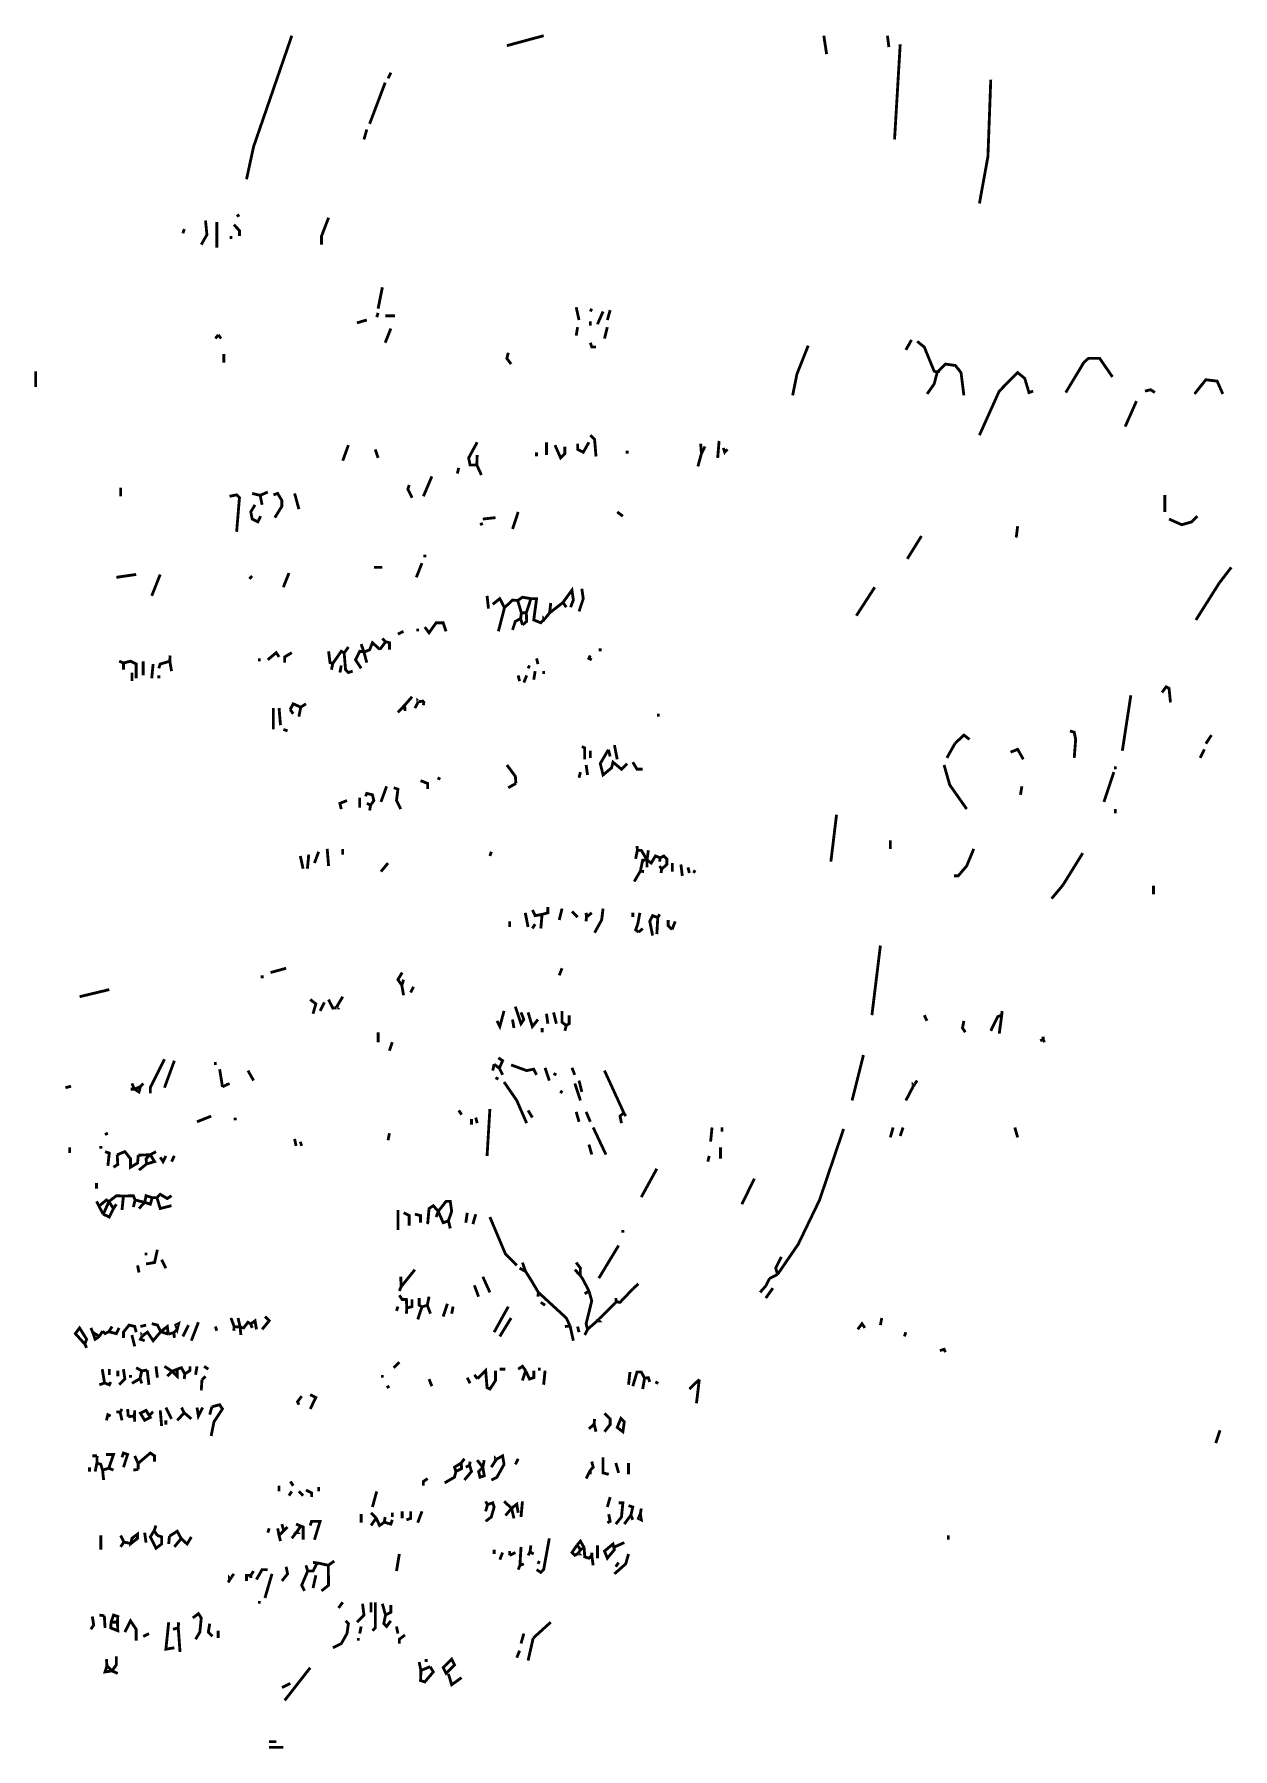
# Model space of a CAD drawing. Header units: millimetres. Extents: x 0 to 206, y 2 to 297.
import ezdxf

# ---------------------------------------------------------------- set-up
doc = ezdxf.new("R2010")
doc.units = ezdxf.units.MM
doc.layers.add('INK', color=7, linetype='Continuous')

msp = doc.modelspace()

# ---------------------------------------------------------------- linework, layer by layer
at = {"layer": 'INK', "const_width": 0.487}
for points in [[(44.236, 296.756), (37.674, 277.705), (36.458, 272.087)], [(87.5, 296.756), (81.181, 295.046)], [(135.625, 296.756), (136.111, 293.581)], [(146.562, 296.756), (146.806, 294.802)], [(148.75, 295.29), (147.778, 278.926)], [(60.278, 288.696), (57.604, 281.613)], [(61.25, 290.405), (60.764, 289.428)], [(164.306, 289.184), (163.819, 275.995), (162.361, 267.935)], [(57.118, 280.636), (56.632, 278.926)], [(33.785, 271.599), (33.785, 271.599)], [(37.917, 272.82), (37.917, 272.82)], [(29.41, 265.004), (29.653, 262.562), (28.681, 260.852)], [(35.243, 265.981), (34.757, 265.737)], [(50.556, 265.493), (49.34, 262.317), (49.34, 260.852)], [(25.764, 263.539), (25.521, 262.806)], [(31.354, 264.76), (31.354, 260.363)], [(33.542, 262.073), (34.028, 262.073)], [(34.271, 264.271), (35.243, 263.294), (35.243, 262.317)], [(46.667, 256.944), (46.667, 256.944)], [(59.792, 253.525), (59.062, 249.861)], [(57.118, 247.907), (55.417, 247.419)], [(59.062, 249.128), (58.819, 248.396)], [(60.278, 248.64), (61.979, 248.64)], [(93.09, 250.105), (93.576, 247.907)], [(95.764, 249.861), (95.521, 249.373)], [(95.521, 247.663), (95.521, 246.93)], [(97.708, 249.373), (96.736, 247.174)], [(98.924, 249.617), (98.438, 247.907)], [(29.896, 246.197), (29.896, 246.197)], [(31.597, 245.367), (31.111, 244.732)], [(31.597, 245.367), (32.083, 244.732)], [(61.25, 246.442), (60.278, 243.999)], [(93.333, 246.686), (93.09, 245.22)], [(98.438, 246.686), (97.951, 244.732)], [(150.694, 244.488), (149.722, 242.778)], [(151.667, 244.243), (152.882, 243.266), (154.583, 239.114), (155.118, 238.968)], [(32.569, 242.045), (32.569, 240.58)], [(81.424, 242.289), (81.181, 241.312), (81.91, 240.336)], [(83.854, 241.923), (83.854, 241.923)], [(95.521, 243.999), (95.764, 243.266), (96.493, 243.266)], [(132.951, 243.511), (131.007, 238.626), (130.278, 234.962)], [(180.299, 240.629), (181.076, 241.312), (183.021, 241.312), (185.208, 238.137)], [(0.243, 239.114), (0.243, 236.428)], [(83.125, 241.068), (83.125, 241.068)], [(155.118, 238.968), (154.583, 236.916), (153.368, 235.206)], [(155.118, 238.968), (156.528, 240.336), (158.229, 240.091), (159.201, 238.87), (159.688, 234.962)], [(171.597, 235.695), (170.868, 235.451), (170.139, 237.893), (168.924, 238.87), (165.764, 235.695), (162.361, 228.123)], [(180.299, 240.629), (177.188, 235.451)], [(174.392, 235.817), (174.392, 235.817)], [(190.799, 235.695), (191.771, 235.939), (192.5, 235.451)], [(199.306, 235.206), (201.25, 237.649), (203.194, 237.405), (204.167, 235.206)], [(155.556, 235.206), (155.556, 235.206)], [(189.34, 233.985), (187.396, 229.589)], [(76.076, 226.902), (74.618, 224.215), (74.861, 222.994), (76.016, 222.994)], [(87.986, 226.902), (87.986, 224.704)], [(95.278, 226.902), (94.306, 225.192), (93.333, 225.681), (93.333, 226.658)], [(95.521, 228.123), (96.25, 227.391), (96.493, 224.46)], [(114.479, 226.658), (114.601, 224.948)], [(117.639, 227.146), (117.396, 224.215)], [(53.958, 226.414), (52.986, 223.727)], [(58.576, 225.681), (59.062, 224.215)], [(76.076, 224.704), (76.016, 222.994)], [(86.285, 225.192), (86.285, 224.46)], [(87.135, 224.704), (87.135, 224.704)], [(89.444, 226.414), (90.417, 224.215), (91.146, 224.948), (91.146, 226.169)], [(92.483, 224.948), (92.483, 224.948)], [(99.41, 224.948), (99.41, 224.948)], [(101.597, 225.192), (102.083, 225.192)], [(114.601, 224.948), (113.993, 222.75)], [(115.208, 226.169), (114.601, 224.948)], [(118.368, 225.925), (118.611, 225.192), (119.097, 225.681)], [(68.299, 221.04), (66.84, 217.621)], [(72.917, 222.506), (72.674, 221.529)], [(76.016, 222.994), (76.806, 221.285)], [(14.826, 219.086), (14.826, 217.621)], [(33.542, 217.621), (34.757, 217.865), (35.243, 217.377), (34.757, 211.515)], [(37.431, 218.109), (38.808, 217.784)], [(40.104, 218.354), (38.808, 217.784)], [(38.808, 217.784), (39.132, 216.155)], [(41.076, 217.865), (41.806, 218.109), (42.535, 216.888), (42.535, 215.911), (41.319, 213.957)], [(44.722, 218.109), (45.451, 215.423)], [(64.41, 219.575), (64.167, 218.842), (64.896, 217.377)], [(194.201, 217.865), (194.201, 214.934)], [(37.917, 216.155), (37.188, 214.934), (37.431, 213.713), (38.403, 213.225), (38.889, 214.201)], [(83.125, 214.934), (82.153, 212.003)], [(100.139, 214.934), (101.111, 214.201)], [(76.562, 212.736), (77.049, 212.98)], [(77.049, 213.713), (79.236, 213.957)], [(168.924, 212.492), (168.681, 210.538)], [(199.792, 214.201), (198.819, 213.225), (197.118, 212.736), (194.931, 213.713)], [(152.396, 210.782), (149.965, 206.874)], [(66.597, 206.141), (65.625, 203.699)], [(67.083, 207.607), (67.083, 207.118)], [(17.5, 204.188), (14.097, 203.699)], [(21.632, 204.188), (20.174, 200.524)], [(37.431, 203.943), (36.944, 203.455)], [(43.75, 204.432), (42.778, 201.989)], [(58.333, 205.409), (59.792, 205.409)], [(205.625, 205.409), (203.559, 202.722)], [(77.778, 200.524), (78.021, 198.326)], [(78.75, 199.058), (79.965, 200.035), (80.775, 198.488)], [(85.312, 200.035), (83.854, 200.28), (83.044, 199.71)], [(90.822, 199.384), (92.361, 201.501), (92.604, 199.791), (92.118, 198.57)], [(94.062, 201.745), (94.306, 200.035), (93.576, 197.837)], [(95.399, 202.111), (95.399, 202.111)], [(144.375, 201.989), (141.215, 197.104)], [(203.559, 202.722), (199.549, 196.372)], [(80.775, 198.488), (79.722, 194.418)], [(83.044, 199.71), (82.153, 199.791), (80.775, 198.488)], [(83.044, 199.71), (83.672, 197.593)], [(83.672, 197.593), (83.55, 196.616)], [(83.672, 197.593), (84.523, 197.593)], [(84.523, 197.593), (84.583, 196.127), (83.854, 195.517)], [(85.312, 200.035), (84.523, 197.593)], [(85.312, 200.035), (86.285, 200.035), (85.799, 196.372), (87.014, 195.883), (87.622, 196.494)], [(87.257, 199.058), (87.257, 199.058)], [(88.533, 197.593), (87.622, 196.494)], [(90.822, 199.384), (88.533, 197.593)], [(88.715, 199.303), (88.533, 197.593)], [(90.822, 199.384), (91.389, 198.57)], [(63.438, 194.418), (62.465, 193.929)], [(65.625, 194.662), (66.111, 194.662)], [(67.083, 195.15), (67.812, 194.174), (69.028, 195.883), (70.243, 195.883), (70.729, 194.418)], [(83.55, 196.616), (82.639, 196.127), (82.153, 194.662)], [(83.55, 196.616), (83.854, 195.517)], [(39.132, 191.487), (39.132, 191.487)], [(53.958, 191.731), (53.229, 190.693)], [(56.146, 192.22), (56.632, 190.859)], [(56.632, 190.859), (57.604, 191.243), (58.09, 192.464), (59.366, 191.304)], [(60.359, 192.627), (59.366, 191.304)], [(59.792, 193.197), (60.359, 192.627)], [(60.359, 192.627), (61.007, 192.464), (61.007, 191.243)], [(97.222, 191.487), (97.222, 190.998)], [(14.583, 189.289), (15.312, 188.983)], [(15.312, 188.983), (16.528, 189.289), (17.5, 188.8), (17.5, 186.358)], [(15.312, 188.983), (15.312, 187.823)], [(18.715, 189.289), (18.715, 186.846)], [(20.417, 188.8), (20.174, 186.358)], [(23.273, 189.289), (21.632, 188.8), (21.389, 188.067)], [(23.333, 190.266), (23.273, 189.289)], [(23.273, 189.289), (23.576, 187.579)], [(24.427, 188.678), (24.427, 188.678)], [(38.646, 189.777), (38.646, 189.289)], [(42.049, 190.021), (41.562, 190.754), (40.104, 189.533)], [(44.236, 190.754), (43.021, 190.021), (43.021, 189.044)], [(45.451, 190.754), (45.451, 190.754)], [(50.556, 190.998), (50.799, 189.044), (51.285, 188.922)], [(51.285, 188.922), (51.042, 187.823)], [(53.229, 190.693), (52.743, 190.998), (51.285, 188.922)], [(52.743, 188.556), (52.5, 187.335)], [(53.229, 190.693), (53.472, 187.823), (53.958, 187.335), (54.688, 187.579)], [(56.632, 190.859), (55.903, 190.998), (55.174, 189.533), (56.146, 188.067)], [(56.632, 190.859), (57.118, 189.044)], [(85.069, 188.556), (84.826, 188.067)], [(86.285, 189.777), (86.528, 188.8)], [(95.521, 190.266), (95.278, 189.777), (95.764, 189.533)], [(16.771, 187.335), (16.771, 185.869)], [(21.389, 186.846), (21.389, 186.358)], [(50.312, 187.335), (50.312, 187.335)], [(51.771, 186.48), (51.771, 186.48)], [(82.153, 186.968), (82.153, 186.968)], [(83.125, 186.846), (83.368, 185.869)], [(84.583, 186.846), (84.097, 185.625)], [(86.042, 187.579), (85.799, 186.113)], [(87.5, 187.579), (87.5, 187.09)], [(64.896, 183.183), (63.62, 181.717)], [(65.99, 182.328), (66.937, 182.45)], [(66.937, 182.45), (66.84, 181.717)], [(86.285, 185.014), (86.285, 185.014)], [(188.368, 183.427), (186.91, 173.901)], [(193.715, 183.915), (194.444, 184.892), (194.931, 184.648), (195.174, 182.206)], [(41.076, 181.229), (41.076, 177.565)], [(42.049, 181.229), (42.292, 178.298)], [(45.775, 181.391), (44.479, 181.961), (43.953, 180.984)], [(43.953, 180.984), (44.479, 180.252)], [(45.775, 181.391), (45.451, 179.763)], [(46.667, 181.961), (45.775, 181.391)], [(63.62, 181.717), (62.465, 180.496)], [(63.62, 181.717), (63.681, 180.74)], [(65.99, 182.328), (65.382, 181.229)], [(107.188, 180.252), (107.188, 179.763)], [(39.253, 177.565), (39.253, 177.565)], [(42.778, 177.565), (43.507, 177.321)], [(44.236, 177.687), (44.236, 177.687)], [(158.175, 175.177), (159.688, 176.588), (160.66, 175.855)], [(177.917, 177.321), (178.646, 177.076), (178.889, 175.855), (178.646, 172.68)], [(202.222, 176.588), (201.25, 175.123)], [(94.062, 174.634), (94.549, 174.39), (94.549, 172.436)], [(95.521, 173.901), (95.521, 172.68)], [(98.62, 174.084), (97.222, 171.703), (97.708, 169.749), (99.167, 170.97), (99.41, 171.947), (100.868, 170.726), (101.84, 171.703)], [(98.62, 174.084), (98.924, 172.924)], [(99.653, 174.878), (100.139, 172.436)], [(101.354, 173.657), (101.354, 173.657)], [(158.175, 175.177), (156.771, 172.68)], [(167.708, 173.657), (168.924, 174.146), (169.896, 172.436)], [(201.007, 174.146), (200.278, 172.68)], [(81.181, 171.459), (82.639, 169.505), (82.736, 168.284)], [(88.229, 170.97), (88.229, 170.97)], [(88.472, 173.413), (88.472, 173.413)], [(93.09, 172.436), (93.09, 172.436)], [(94.792, 171.459), (95.035, 169.749)], [(102.812, 171.947), (103.542, 170.726), (104.514, 170.726)], [(156.285, 171.459), (157.257, 168.039), (160.174, 163.887)], [(185.694, 171.215), (185.694, 170.726)], [(60.521, 167.795), (59.549, 165.109)], [(66.354, 168.772), (67.569, 168.284), (67.569, 167.307)], [(69.271, 169.261), (69.757, 169.016)], [(82.736, 168.284), (81.424, 167.551)], [(93.819, 170.238), (93.576, 169.261)], [(169.653, 167.795), (169.41, 166.33)], [(185.451, 170.238), (183.75, 165.109)], [(53.715, 165.353), (52.5, 164.864), (52.743, 163.887)], [(55.903, 165.841), (55.903, 164.132)], [(56.875, 166.086), (57.118, 166.574), (58.09, 166.33), (58.333, 165.353), (57.766, 164.539)], [(57.118, 164.864), (57.766, 164.539)], [(61.736, 167.551), (62.465, 167.307), (62.222, 165.353), (62.951, 163.887)], [(53.472, 163.399), (53.472, 163.399)], [(57.766, 164.539), (57.604, 163.643)], [(137.812, 162.91), (136.84, 154.85)], [(185.694, 163.887), (185.694, 163.155)], [(47.153, 156.072), (46.91, 153.629)], [(48.854, 156.56), (48.125, 154.606)], [(50.312, 157.049), (50.556, 154.118)], [(52.257, 156.438), (52.257, 156.438)], [(52.986, 157.049), (52.986, 156.072)], [(61.25, 156.438), (61.25, 156.438)], [(78.507, 156.56), (78.264, 155.827)], [(103.602, 156.804), (103.299, 155.339)], [(103.542, 157.537), (103.602, 156.804)], [(103.602, 156.804), (104.271, 156.804), (105.265, 155.139)], [(105.486, 156.804), (105.265, 155.139)], [(105.265, 155.139), (105.972, 154.606), (106.701, 155.827), (107.512, 155.502)], [(107.512, 155.502), (108.16, 155.827), (108.646, 155.339), (108.646, 154.362), (107.755, 153.548)], [(147.049, 158.514), (147.049, 157.049)], [(161.389, 157.049), (160.174, 154.118), (158.715, 152.408), (157.986, 152.408)], [(180.104, 156.316), (176.701, 150.82)], [(45.694, 155.827), (46.181, 153.629)], [(52.014, 154.606), (52.014, 154.606)], [(60.764, 154.606), (59.549, 153.141)], [(104.109, 153.222), (103.056, 151.431)], [(105.265, 155.139), (104.514, 155.095), (104.109, 153.222)], [(104.109, 153.222), (104.757, 153.141)], [(105.265, 155.139), (105.243, 153.873)], [(107.512, 155.502), (107.431, 154.85)], [(107.431, 154.118), (107.755, 153.548)], [(107.755, 153.548), (107.674, 152.896)], [(109.618, 154.606), (109.618, 153.141)], [(111.076, 154.362), (111.319, 152.408)], [(112.292, 153.873), (112.535, 152.896)], [(113.507, 153.385), (113.264, 152.896)], [(176.701, 150.82), (174.757, 148.5)], [(192.257, 150.698), (192.257, 149.233)], [(60.642, 148.988), (60.642, 148.988)], [(88.229, 147.035), (88.229, 146.058), (87.227, 145.783)], [(81.667, 144.592), (81.667, 143.615)], [(84.34, 146.058), (84.826, 143.615)], [(85.556, 146.546), (86.042, 145.569), (87.227, 145.783)], [(86.042, 144.104), (85.556, 143.371)], [(87.227, 145.783), (87.014, 143.371)], [(90.66, 146.79), (90.174, 144.836)], [(92.361, 146.302), (93.333, 145.325)], [(94.792, 146.058), (94.852, 145.325)], [(94.852, 145.325), (94.792, 144.592)], [(95.764, 146.058), (94.852, 145.325)], [(97.708, 146.79), (97.465, 144.836), (96.25, 142.638)], [(102.812, 146.058), (102.812, 145.325)], [(103.663, 144.104), (103.299, 143.127), (103.833, 142.736)], [(104.028, 146.058), (103.663, 144.104)], [(107.106, 145.243), (106.215, 145.569), (105.729, 144.592), (106.215, 142.15)], [(107.106, 145.243), (106.944, 142.394)], [(107.431, 145.813), (107.106, 145.243)], [(108.889, 144.836), (108.889, 143.859), (109.557, 143.188)], [(110.104, 144.592), (109.557, 143.188)], [(104.514, 143.371), (103.833, 142.736)], [(145.347, 140.44), (143.889, 128.472)], [(43.264, 136.532), (40.59, 135.799)], [(63.194, 135.799), (62.465, 134.578), (63.134, 133.601)], [(90.66, 136.532), (90.174, 135.311)], [(102.569, 137.021), (102.569, 137.021)], [(12.882, 132.868), (7.778, 131.647)], [(38.889, 135.067), (39.375, 135.067)], [(63.438, 134.578), (63.134, 133.601)], [(63.134, 133.601), (63.438, 131.891)], [(65.139, 133.357), (64.653, 132.38)], [(47.396, 131.159), (48.368, 130.426), (47.882, 128.716)], [(49.826, 130.67), (49.097, 129.205)], [(50.556, 131.159), (51.285, 129.693), (51.892, 129.815)], [(52.986, 131.647), (51.892, 129.815)], [(82.639, 129.938), (83.611, 127.007), (84.097, 127.739), (83.611, 128.961)], [(80.694, 129.205), (79.965, 126.518), (79.479, 127.495)], [(81.424, 126.518), (81.424, 126.518)], [(82.153, 127.739), (82.396, 126.274)], [(84.826, 128.961), (85.556, 126.518), (86.528, 127.739)], [(87.986, 128.716), (88.229, 127.007)], [(89.201, 128.961), (89.688, 127.007)], [(90.66, 129.205), (90.66, 127.251), (91.389, 126.701)], [(91.389, 126.701), (91.146, 125.785)], [(91.875, 128.472), (91.875, 127.007), (91.389, 126.701)], [(152.882, 128.472), (153.368, 127.495)], [(159.688, 127.495), (159.444, 126.274), (159.931, 125.541)], [(166.189, 128.472), (165.521, 128.228), (164.306, 125.785)], [(166.189, 128.472), (165.764, 125.297)], [(166.25, 129.205), (166.189, 128.472)], [(59.062, 125.541), (59.062, 123.831)], [(61.493, 123.831), (61.007, 122.366)], [(61.615, 126.274), (61.615, 126.274)], [(87.257, 126.274), (87.257, 125.541)], [(173.299, 124.32), (172.812, 124.076)], [(173.299, 124.808), (173.299, 124.32)], [(173.299, 124.32), (173.542, 123.831)], [(179.375, 125.663), (179.375, 125.663)], [(22.361, 120.9), (19.931, 116.016), (19.931, 115.039)], [(24.062, 120.656), (22.361, 116.016)], [(79.722, 121.145), (80.451, 120.656), (79.884, 119.354)], [(142.431, 121.633), (140.486, 113.817)], [(30.868, 120.168), (31.354, 120.168)], [(31.84, 119.191), (32.326, 116.162)], [(36.701, 118.947), (37.674, 117.237)], [(78.993, 120.046), (78.75, 118.947)], [(78.993, 120.046), (79.884, 119.354)], [(79.236, 117.725), (79.722, 117.481)], [(79.884, 119.354), (80.451, 118.214)], [(81.91, 119.924), (84.583, 118.947), (85.799, 119.191), (86.285, 118.214)], [(87.743, 119.435), (88.472, 117.237)], [(89.201, 118.458), (89.688, 118.214)], [(90.903, 118.58), (90.903, 118.58)], [(92.361, 119.435), (92.847, 118.214)], [(97.951, 118.947), (101.273, 111.701)], [(5.347, 116.016), (6.319, 116.26)], [(17.196, 115.771), (16.528, 115.771)], [(16.771, 116.748), (17.196, 115.771)], [(17.196, 115.771), (18.229, 116.199)], [(17.196, 115.771), (17.986, 115.283), (18.229, 116.199)], [(18.715, 116.748), (18.229, 116.199)], [(25.278, 116.748), (25.278, 116.748)], [(26.372, 117.237), (26.372, 117.237)], [(32.326, 116.162), (33.542, 116.748)], [(80.694, 116.993), (82.882, 113.817), (84.583, 109.91)], [(90.66, 115.527), (90.417, 115.039)], [(92.847, 116.748), (93.819, 113.817)], [(93.576, 117.237), (94.062, 115.283)], [(151.059, 116.382), (149.722, 113.817)], [(151.667, 117.237), (151.059, 116.382)], [(72.917, 112.108), (73.403, 111.375)], [(78.264, 112.352), (77.778, 104.292)], [(84.826, 112.108), (85.556, 110.887)], [(93.09, 111.863), (93.576, 110.154)], [(94.792, 111.863), (95.521, 110.154)], [(101.273, 111.701), (100.625, 111.131), (100.868, 109.91)], [(101.273, 111.701), (101.597, 111.131)], [(25.764, 111.131), (25.764, 111.131)], [(30.382, 111.131), (27.951, 110.154)], [(34.271, 110.642), (34.757, 110.642)], [(72.066, 110.887), (72.066, 110.887)], [(75.104, 110.642), (75.104, 109.665)], [(75.833, 110.887), (76.076, 109.91)], [(75.833, 108.933), (75.833, 108.933)], [(88.958, 111.009), (88.958, 111.009)], [(96.007, 109.177), (98.194, 104.536)], [(116.424, 109.177), (116.181, 106.734)], [(118.125, 109.177), (118.125, 108.444)], [(139.028, 108.933), (134.896, 96.72), (131.25, 89.149), (127.685, 83.938)], [(147.535, 109.177), (147.049, 107.467)], [(149.236, 109.177), (148.75, 107.711)], [(168.438, 109.177), (168.924, 107.467)], [(11.424, 106.002), (11.424, 105.513)], [(12.639, 108.2), (12.153, 107.956)], [(44.722, 107.223), (44.965, 106.002)], [(45.694, 106.734), (45.938, 106.002)], [(61.007, 108.2), (60.764, 106.979)], [(95.278, 106.246), (95.764, 104.536)], [(1.337, 105.513), (1.337, 105.513)], [(6.076, 105.757), (6.076, 104.78)], [(12.153, 105.025), (12.882, 104.78), (12.639, 102.582)], [(14.243, 104.487), (14.34, 102.826), (13.611, 102.338)], [(14.243, 104.487), (15.556, 105.025), (16.528, 103.803), (16.528, 102.338), (17.743, 103.071), (17.865, 104.414)], [(19.931, 104.492), (17.865, 104.414)], [(19.282, 102.908), (17.986, 101.85)], [(19.931, 104.492), (19.201, 103.803), (19.282, 102.908)], [(19.931, 104.492), (20.66, 103.315), (19.282, 102.908)], [(19.931, 104.492), (20.903, 105.025)], [(22.604, 104.292), (22.118, 103.315), (21.632, 104.048)], [(24.062, 104.292), (23.576, 103.315)], [(115.938, 104.292), (115.694, 103.315)], [(117.882, 105.757), (117.882, 103.803)], [(106.944, 102.094), (104.271, 97.209)], [(123.715, 100.384), (121.528, 95.988)], [(10.694, 99.651), (10.694, 98.674)], [(15.312, 97.392), (14.097, 97.453), (12.813, 96.441)], [(15.312, 97.392), (15.069, 95.011)], [(15.312, 97.392), (17.014, 97.453), (17.318, 96.72)], [(20.255, 97.127), (19.201, 97.453), (18.958, 96.313)], [(20.255, 97.127), (19.931, 95.988), (18.958, 96.313)], [(20.255, 97.127), (21.065, 97.127)], [(23.576, 97.453), (22.847, 96.965), (21.632, 97.697), (21.065, 97.127)], [(21.065, 97.127), (21.632, 95.255), (23.576, 95.743)], [(10.694, 96.476), (11.1, 95.662)], [(12.813, 96.441), (12.396, 96.72), (11.1, 95.662)], [(11.1, 95.662), (11.849, 94.278)], [(12.813, 96.441), (11.849, 94.278)], [(13.611, 95.255), (12.882, 93.789), (11.849, 94.278)], [(12.813, 96.441), (13.611, 95.255)], [(14.097, 95.988), (13.611, 95.255)], [(17.318, 96.72), (17.014, 95.499)], [(17.318, 96.72), (18.958, 96.313)], [(18.958, 96.313), (17.986, 95.255)], [(62.465, 95.011), (62.465, 91.591)], [(63.438, 94.522), (64.41, 94.034), (64.41, 92.324)], [(65.382, 94.278), (66.354, 94.034), (66.354, 92.812)], [(69.392, 94.766), (68.542, 95.743), (67.812, 95.255), (67.569, 92.568)], [(69.392, 94.766), (69.028, 93.789)], [(69.392, 94.766), (70.729, 96.476), (71.458, 96.476), (71.701, 94.766), (71.134, 93.138)], [(69.392, 94.766), (70.243, 92.812), (71.134, 93.138)], [(74.375, 94.522), (74.132, 92.812)], [(75.833, 94.278), (75.347, 92.568)], [(71.134, 93.138), (71.458, 91.836)], [(78.264, 93.789), (80.938, 87.439), (82.882, 85.485)], [(101.111, 91.591), (101.111, 91.103)], [(21.146, 88.172), (20.66, 85.974), (19.201, 85.729)], [(100.382, 88.905), (96.979, 83.287)], [(17.743, 85.485), (17.986, 84.264)], [(19.201, 87.683), (19.201, 87.195)], [(21.875, 86.462), (22.604, 84.997)], [(83.854, 85.974), (84.389, 84.459)], [(93.09, 85.974), (93.819, 84.997), (93.771, 83.775)], [(128.333, 86.951), (127.361, 84.997), (127.685, 83.938)], [(19.444, 83.653), (19.444, 83.653)], [(62.951, 83.531), (63.012, 81.822)], [(65.382, 84.752), (63.012, 81.822)], [(77.049, 83.531), (78.264, 80.845)], [(83.368, 84.997), (84.389, 84.459)], [(84.389, 84.459), (85.434, 82.799)], [(85.434, 82.799), (86.589, 80.845)], [(92.847, 84.752), (93.771, 83.775)], [(93.771, 83.775), (94.225, 83.124)], [(93.771, 83.775), (94.225, 83.124)], [(94.225, 83.124), (95.278, 81.089)], [(103.785, 82.31), (102.882, 81.508)], [(126.292, 83.238), (125.708, 82.017)], [(127.685, 83.938), (126.292, 83.238)], [(63.012, 81.822), (62.708, 81.089)], [(62.708, 80.356), (63.194, 79.623), (63.924, 79.623), (63.984, 78.158)], [(64.896, 79.623), (64.896, 78.402), (63.984, 78.158)], [(66.111, 79.868), (66.111, 78.646), (66.597, 78.341)], [(67.812, 80.112), (67.509, 78.646)], [(75.59, 82.066), (76.319, 80.112)], [(86.589, 80.845), (86.528, 80.112)], [(86.589, 80.845), (91.389, 76.448), (92.037, 75.064)], [(95.278, 81.089), (94.549, 80.6)], [(95.278, 81.089), (95.764, 79.379), (94.792, 75.471), (95.035, 74.494)], [(99.896, 79.868), (99.977, 79.216)], [(102.882, 81.508), (100.625, 79.135), (99.977, 79.216)], [(125.708, 82.017), (124.688, 80.845)], [(126.875, 81.577), (125.66, 79.868)], [(33.785, 76.448), (34.332, 74.983)], [(35, 76.448), (35.365, 74.861)], [(39.618, 76.692), (40.347, 75.96), (39.132, 74.494)], [(62.465, 78.402), (62.222, 77.669)], [(63.984, 78.158), (63.924, 77.181)], [(66.597, 78.341), (65.868, 76.204)], [(67.509, 78.646), (66.597, 78.341)], [(67.509, 78.646), (68.056, 77.181)], [(70.972, 78.891), (70.243, 76.692)], [(71.944, 78.402), (71.701, 77.181)], [(81.424, 78.402), (78.993, 74.006)], [(81.91, 76.448), (79.965, 73.273)], [(87.014, 79.135), (87.743, 78.646)], [(99.977, 79.216), (96.858, 76.082)], [(145.59, 76.448), (145.347, 75.227)], [(9.722, 74.738), (10.026, 74.006)], [(10.026, 74.006), (11.181, 73.273)], [(10.026, 74.006), (10.451, 72.785), (11.181, 73.273)], [(11.727, 74.189), (11.181, 73.273)], [(11.727, 74.189), (12.153, 73.762), (12.801, 74.087)], [(13.368, 74.983), (12.801, 74.087)], [(14.583, 74.738), (14.097, 73.762), (12.801, 74.087)], [(17.5, 74.006), (17.257, 74.983), (16.285, 75.227), (15.312, 74.006), (15.312, 73.029)], [(16.771, 73.517), (17.257, 71.563)], [(18.229, 74.983), (19.201, 75.227)], [(21.723, 74.097), (20.417, 72.54), (19.444, 74.006), (18.594, 73.395)], [(20.174, 75.471), (21.146, 75.227), (21.723, 74.097)], [(21.723, 74.097), (22.847, 74.983), (22.999, 73.67)], [(21.723, 74.097), (22.999, 73.67)], [(22.999, 73.67), (23.981, 73.924)], [(24.549, 74.494), (23.981, 73.924)], [(23.981, 73.924), (24.062, 73.029)], [(25.885, 74.006), (25.521, 73.273)], [(26.493, 75.227), (25.885, 74.006)], [(28.194, 75.715), (26.979, 72.54)], [(31.111, 74.983), (31.354, 74.25)], [(32.812, 75.715), (32.812, 75.715)], [(34.332, 74.983), (34.271, 74.25)], [(34.332, 74.983), (35.365, 74.861)], [(37.188, 75.41), (36.701, 75.715), (35.972, 74.738), (35.365, 74.861)], [(35.365, 74.861), (35.486, 73.517)], [(37.188, 75.41), (37.917, 75.96), (38.16, 74.494)], [(37.188, 75.41), (37.431, 74.738)], [(91.146, 74.983), (92.037, 75.064)], [(92.037, 75.064), (92.604, 72.54)], [(93.333, 74.983), (93.576, 74.006)], [(95.035, 74.494), (94.549, 73.517)], [(96.858, 76.082), (95.035, 74.494)], [(141.458, 74.494), (142.188, 75.471), (142.674, 74.738)], [(149.722, 74.006), (149.479, 73.273)], [(8.669, 71.97), (8.993, 71.319)], [(18.594, 73.395), (18.229, 72.785), (18.958, 72.54)], [(155.556, 70.831), (156.285, 71.075), (156.528, 70.586)], [(11.667, 67.655), (12.072, 65.294)], [(12.882, 67.655), (12.882, 66.678)], [(15.312, 67.655), (15.556, 65.946), (14.583, 64.969)], [(17.5, 67.9), (18.472, 67.35)], [(19.396, 67.509), (18.472, 67.35)], [(19.396, 67.509), (19.688, 64.969)], [(20.903, 68.144), (21.146, 66.19)], [(22.361, 68.144), (23.657, 67.289)], [(24.549, 67.655), (23.657, 67.289)], [(24.549, 67.655), (24.549, 66.434), (23.657, 67.289)], [(24.549, 67.655), (25.278, 67.9), (25.845, 66.841)], [(26.736, 68.144), (26.736, 67.411), (25.845, 66.841)], [(27.951, 68.144), (27.708, 66.678)], [(29.167, 68.144), (29.896, 67.655)], [(62.708, 68.877), (61.736, 67.9)], [(79.236, 67.411), (79.236, 65.701), (78.264, 64.236), (77.778, 64.48), (77.535, 67.411), (76.137, 66.007)], [(79.965, 67.655), (80.938, 67.655)], [(83.125, 67.655), (83.854, 68.144), (84.401, 67.411)], [(86.771, 67.9), (86.771, 67.411)], [(12.072, 65.294), (11.181, 64.969)], [(12.072, 65.294), (12.882, 64.969), (13.125, 65.457)], [(14.34, 67.411), (14.34, 66.434)], [(16.528, 66.678), (16.528, 66.19)], [(18.148, 66.027), (16.771, 65.213)], [(18.472, 67.35), (18.148, 66.027)], [(18.148, 66.027), (18.472, 65.213)], [(23.657, 67.289), (22.847, 66.434)], [(25.845, 66.841), (25.764, 65.946)], [(28.802, 65.824), (28.681, 63.992)], [(29.41, 66.434), (28.802, 65.824)], [(59.549, 66.434), (60.035, 66.434)], [(61.007, 64.725), (60.521, 64.48)], [(67.812, 65.946), (68.299, 64.725)], [(69.149, 64.602), (69.149, 64.602)], [(74.375, 66.19), (74.861, 65.213)], [(75.59, 66.678), (76.137, 66.007)], [(82.639, 66.312), (82.639, 66.312)], [(84.401, 67.411), (83.854, 65.701)], [(84.401, 67.411), (85.069, 65.946), (85.799, 66.19), (85.799, 67.411)], [(87.743, 67.411), (87.5, 64.969)], [(102.326, 67.167), (102.083, 64.969)], [(104.838, 66.109), (104.271, 67.167), (103.542, 67.167), (102.812, 64.725)], [(104.838, 66.109), (104.514, 64.236)], [(104.838, 66.109), (105.486, 66.19), (105.729, 65.457)], [(106.701, 65.457), (107.188, 65.213)], [(114.236, 65.885), (112.535, 64.236)], [(114.236, 65.885), (113.75, 61.794)], [(45.938, 63.015), (45.208, 62.038), (45.451, 61.549)], [(47.396, 63.259), (48.368, 62.771), (47.396, 60.817)], [(13.125, 59.595), (12.639, 59.84), (12.396, 58.863)], [(14.097, 60.328), (14.745, 60.247)], [(15.069, 60.817), (14.745, 60.247)], [(14.745, 60.247), (15.069, 58.863)], [(16.042, 60.817), (16.139, 59.498)], [(16.139, 59.498), (17.196, 59.595)], [(17.257, 60.572), (17.196, 59.595)], [(17.196, 59.595), (17.257, 58.618)], [(20.417, 60.328), (19.882, 59.84)], [(21.632, 60.572), (21.875, 57.886)], [(22.604, 61.061), (23.576, 59.107)], [(22.604, 58.863), (22.604, 58.13)], [(25.764, 60.145), (24.549, 58.863)], [(25.278, 61.061), (25.764, 60.145)], [(25.764, 60.145), (26.979, 59.107)], [(26.979, 61.061), (26.979, 61.061)], [(27.951, 61.061), (28.194, 59.595), (28.924, 61.061)], [(30.503, 61.183), (30.139, 59.84)], [(30.503, 61.183), (31.84, 61.549), (32.326, 60.817), (30.868, 58.618), (30.382, 56.176)], [(96.25, 59.107), (96.169, 58.211)], [(97.951, 60.084), (98.924, 59.107), (98.924, 58.13), (97.951, 56.909)], [(13.003, 58.374), (13.003, 58.374)], [(96.169, 58.211), (95.278, 57.397)], [(96.169, 58.211), (96.493, 56.909)], [(203.681, 57.153), (202.951, 54.955)], [(12.315, 53.001), (13.611, 53.001), (12.801, 50.64)], [(15.069, 52.512), (15.312, 53.245), (16.042, 53.001), (15.312, 50.803)], [(17.824, 51.454), (19.931, 53.245), (20.66, 52.757), (20.66, 51.78)], [(79.358, 52.146), (80.451, 52.757), (80.694, 51.291), (79.479, 49.093), (78.507, 48.604)], [(9.479, 50.803), (9.479, 50.07)], [(10.792, 52.757), (9.965, 52.757)], [(10.755, 51.535), (10.451, 50.07)], [(10.792, 52.757), (10.755, 51.535)], [(10.755, 51.535), (11.424, 51.291), (11.727, 50.314)], [(11.727, 50.314), (12.801, 50.64)], [(11.727, 50.314), (11.91, 48.604)], [(12.801, 50.64), (13.611, 50.314)], [(17.865, 50.436), (17.014, 50.314)], [(17.257, 52.757), (17.824, 51.454)], [(17.824, 51.454), (17.865, 50.436)], [(72.431, 50.07), (72.188, 49.093), (70.486, 48.116)], [(73.342, 51.535), (72.188, 50.803), (72.431, 50.07)], [(73.342, 51.535), (73.403, 50.558), (72.431, 50.07)], [(73.889, 52.268), (73.342, 51.535)], [(74.78, 51.128), (75.104, 50.07), (73.889, 48.604)], [(74.78, 51.128), (74.132, 50.803)], [(74.861, 51.78), (74.78, 51.128)], [(76.076, 52.024), (77.049, 50.803)], [(77.292, 52.024), (77.049, 50.803)], [(79.358, 52.146), (78.507, 50.803)], [(83.125, 52.268), (82.639, 51.291)], [(95.521, 50.314), (94.792, 48.849)], [(95.764, 51.78), (96.007, 50.803), (95.521, 50.314)], [(95.521, 50.314), (95.521, 49.581)], [(97.708, 52.512), (97.708, 49.826), (98.681, 49.581)], [(99.896, 51.535), (100.382, 49.826)], [(102.083, 51.535), (102.083, 49.581)], [(39.861, 47.383), (39.861, 47.383)], [(42.049, 47.627), (42.049, 46.65)], [(43.993, 48.36), (44.479, 47.627)], [(46.181, 48.116), (46.181, 48.116)], [(46.667, 46.895), (47.639, 46.406), (47.639, 45.674)], [(48.125, 48.116), (48.125, 48.116)], [(48.854, 47.383), (48.854, 46.65)], [(67.569, 48.849), (66.84, 48.36), (66.84, 47.627)], [(41.927, 45.551), (41.927, 45.551)], [(44.236, 46.65), (43.75, 45.918)], [(45.451, 46.65), (46.181, 45.918)], [(46.91, 45.674), (46.91, 45.674)], [(58.819, 46.65), (58.09, 43.964)], [(61.007, 44.574), (61.007, 44.574)], [(77.535, 44.941), (77.859, 44.371)], [(77.859, 44.371), (78.75, 44.697), (78.993, 43.964), (78.507, 42.254), (77.535, 41.521)], [(77.859, 44.371), (77.535, 43.231)], [(80.694, 44.941), (81.991, 43.76)], [(81.991, 43.76), (82.882, 44.452), (83.125, 42.987)], [(83.854, 44.941), (83.611, 42.254)], [(98.924, 45.674), (98.438, 43.964)], [(100.382, 44.697), (101.111, 44.697), (100.868, 42.254), (99.896, 41.033)], [(102.083, 44.208), (102.812, 43.964), (102.488, 42.58)], [(201.615, 46.65), (201.615, 46.65)], [(42.535, 41.033), (42.859, 39.893)], [(44.965, 41.033), (45.775, 40.707)], [(47.396, 40.789), (47.639, 41.521), (49.097, 41.521), (48.125, 38.346)], [(55.295, 42.376), (55.295, 42.376)], [(56.146, 42.743), (56.146, 41.277)], [(57.847, 42.987), (58.738, 42.091)], [(58.738, 42.091), (57.847, 40.789)], [(58.738, 42.091), (59.306, 40.789), (60.116, 41.359)], [(60.278, 42.254), (60.116, 41.359)], [(61.493, 41.766), (61.25, 41.033), (60.116, 41.359)], [(61.493, 42.987), (61.493, 42.254)], [(63.194, 43.231), (63.194, 42.01)], [(64.653, 43.231), (64.653, 42.01), (63.924, 41.766)], [(66.597, 43.231), (65.868, 41.277)], [(81.991, 43.76), (80.938, 42.498)], [(81.991, 43.76), (82.396, 42.01)], [(98.681, 42.743), (98.924, 41.521), (98.438, 41.277)], [(102.488, 42.58), (101.354, 41.033)], [(102.488, 42.58), (102.812, 41.766)], [(104.271, 43.72), (104.109, 42.824)], [(11.424, 39.079), (11.424, 36.637)], [(14.826, 39.079), (15.394, 37.939)], [(18.958, 39.567), (19.201, 37.858)], [(20.579, 39.893), (19.931, 38.835), (20.903, 36.881), (21.875, 37.613), (21.875, 38.835), (21.146, 39.079)], [(20.903, 40.789), (20.579, 39.893)], [(20.579, 39.893), (21.146, 39.079)], [(23.212, 38.957), (23.09, 37.613)], [(23.212, 38.957), (24.549, 39.812), (25.237, 38.55)], [(25.237, 38.55), (24.062, 37.125)], [(25.237, 38.55), (26.25, 37.613), (26.979, 38.835)], [(40.347, 40.3), (40.104, 39.567)], [(41.806, 40.3), (42.049, 39.079)], [(42.859, 39.893), (42.049, 39.079)], [(42.049, 39.079), (42.292, 38.102)], [(43.507, 40.544), (42.859, 39.893)], [(43.264, 38.468), (43.264, 38.468)], [(45.087, 39.69), (44.236, 38.59)], [(45.775, 40.707), (45.087, 39.69)], [(45.775, 40.707), (46.181, 40.544), (46.181, 38.346)], [(54.809, 40.3), (54.809, 40.3)], [(88.472, 38.59), (87.5, 33.217), (87.014, 32.729), (86.285, 33.217)], [(93.252, 37.451), (93.819, 38.102), (94.468, 36.962)], [(157.014, 39.079), (157.014, 38.346)], [(15.394, 37.939), (14.826, 37.125)], [(15.394, 37.939), (16.609, 37.695)], [(62.708, 35.904), (62.222, 32.973)], [(64.653, 35.904), (64.653, 35.904)], [(78.993, 36.637), (78.993, 35.904)], [(80.451, 36.148), (79.965, 34.927)], [(81.667, 36.392), (81.667, 35.66)], [(81.667, 35.66), (82.639, 36.148)], [(83.611, 37.125), (83.429, 33.95)], [(85.15, 36.229), (84.826, 35.66)], [(85.312, 37.369), (85.15, 36.229)], [(85.15, 36.229), (85.799, 35.904)], [(87.5, 37.858), (87.5, 37.858)], [(93.252, 37.451), (92.361, 36.148), (92.847, 35.66), (93.455, 36.026)], [(93.252, 37.451), (93.819, 36.637)], [(93.819, 36.637), (93.455, 36.026)], [(94.468, 36.962), (93.819, 36.637)], [(94.468, 36.962), (94.549, 35.415), (95.278, 35.171), (95.764, 35.66)], [(95.764, 36.148), (95.764, 35.66)], [(95.764, 35.66), (96.007, 33.95)], [(96.736, 37.369), (96.736, 35.171)], [(102.083, 35.904), (101.597, 34.194), (99.653, 32.484)], [(101.354, 37.858), (99.714, 37.125)], [(102.448, 37.491), (102.448, 37.491)], [(34.271, 32.484), (33.663, 31.63)], [(37.188, 32.24), (36.458, 32.24), (36.458, 31.263)], [(37.674, 32.973), (37.188, 32.24)], [(37.188, 32.24), (37.188, 31.752)], [(40.104, 33.217), (39.132, 33.217), (38.16, 31.507)], [(40.833, 32.484), (39.618, 28.332)], [(43.264, 33.706), (43.507, 32.484), (42.535, 31.263)], [(46.97, 32.973), (45.938, 30.53), (46.424, 29.553)], [(46.667, 33.95), (46.97, 32.973)], [(48.611, 34.377), (47.882, 32.973), (46.97, 32.973)], [(47.882, 34.438), (48.611, 34.377)], [(48.368, 32.24), (47.882, 30.042)], [(48.611, 34.377), (50.495, 33.95)], [(50.495, 33.95), (50.556, 30.53), (49.34, 29.553)], [(51.528, 34.683), (50.495, 33.95)], [(83.429, 33.95), (83.125, 33.217)], [(83.429, 33.95), (84.097, 34.194)], [(86.771, 34.683), (86.528, 34.194)], [(100.382, 34.438), (99.896, 33.706)], [(33.663, 31.63), (33.299, 31.019)], [(38.646, 27.844), (38.646, 27.355)], [(52.986, 27.6), (52.257, 26.623)], [(56.389, 27.355), (56.632, 25.401), (55.417, 24.18)], [(57.847, 27.6), (57.847, 25.89)], [(58.576, 27.6), (58.576, 23.203), (58.09, 22.715)], [(59.792, 27.355), (60.339, 25.401)], [(61.25, 27.111), (61.25, 25.89), (60.339, 25.401)], [(9.965, 25.157), (10.208, 23.692), (9.722, 22.959)], [(11.181, 25.401), (12.031, 25.279)], [(12.031, 25.279), (12.153, 23.203)], [(13.186, 24.18), (13.125, 23.203), (14.34, 22.715), (14.28, 24.18)], [(13.186, 24.18), (13.611, 25.401), (14.34, 25.157), (14.28, 24.18)], [(13.186, 24.18), (14.28, 24.18)], [(15.556, 22.47), (16.528, 24.424), (17.5, 22.959), (17.5, 21.005)], [(23.09, 24.18), (22.604, 19.539), (24.062, 19.784)], [(24.792, 24.18), (24.731, 23.203)], [(27.222, 24.913), (28.194, 25.646), (28.681, 24.913), (28.438, 22.47), (27.708, 21.249)], [(30.139, 23.936), (29.896, 22.47), (30.625, 21.738)], [(53.472, 24.424), (53.958, 23.936), (53.715, 22.226), (52.743, 20.516), (51.285, 19.784)], [(56.146, 23.447), (55.903, 22.226)], [(60.339, 25.401), (60.035, 23.936), (60.521, 23.447), (61.25, 24.424)], [(62.222, 23.447), (62.465, 22.226)], [(62.465, 25.646), (62.465, 25.646)], [(88.715, 24.18), (85.701, 21.445)], [(19.688, 22.226), (18.715, 21.738)], [(24.731, 23.203), (23.819, 22.959)], [(24.731, 23.203), (25.035, 19.051)], [(31.597, 22.715), (31.597, 21.493)], [(55.66, 21.493), (55.66, 21.005)], [(63.681, 21.982), (62.708, 21.249), (62.708, 20.516)], [(64.41, 21.249), (64.41, 21.249)], [(84.097, 22.226), (83.611, 20.516)], [(85.701, 21.445), (84.826, 17.586)], [(12.396, 17.83), (12.477, 16.69)], [(14.097, 18.318), (14.097, 16.853), (13.333, 15.806)], [(67.326, 17.83), (67.326, 17.341)], [(83.368, 19.295), (82.882, 18.074)], [(12.477, 16.69), (12.153, 15.632), (13.333, 15.806)], [(12.477, 16.69), (13.333, 15.806)], [(13.333, 15.806), (14.34, 15.387)], [(47.396, 16.364), (43.021, 10.747)], [(66.111, 17.341), (66.415, 15.876)], [(67.995, 16.547), (68.542, 15.632), (67.083, 13.922), (66.354, 14.166), (66.415, 15.876)], [(67.995, 16.547), (66.415, 15.876)], [(71.134, 15.306), (71.701, 13.433), (73.403, 14.655)], [(43.993, 13.678), (42.535, 12.945)], [(40.347, 3.664), (41.562, 3.664)], [(40.347, 2.687), (42.778, 2.687)]]:
    msp.add_lwpolyline(points, dxfattribs=at)
for points in [[(155.118, 238.968), (155.556, 239.114)], [(87.622, 196.494), (87.5, 196.616), (87.5, 196.372), (87.622, 196.494)], [(65.99, 182.328), (65.868, 182.45), (65.868, 182.206), (65.99, 182.328)], [(51.892, 129.815), (52.014, 129.693), (51.771, 129.693), (51.892, 129.815)], [(151.059, 116.382), (150.938, 116.504), (150.938, 116.26), (151.059, 116.382)], [(8.669, 71.97), (7.049, 73.762), (7.778, 74.738), (8.993, 72.785)], [(18.594, 73.395), (18.472, 73.517), (18.472, 73.273), (18.594, 73.395)], [(24.549, 74.494), (24.306, 75.227), (24.792, 75.471)], [(96.858, 76.082), (96.979, 75.96), (96.736, 75.96), (96.858, 76.082)], [(19.931, 59.351), (19.201, 60.572), (18.229, 60.084), (18.958, 58.863)], [(100.771, 59.205), (101.354, 58.618), (101.111, 56.909), (100.139, 57.641)], [(77.049, 50.803), (76.319, 50.07), (76.562, 49.093), (77.292, 49.337)], [(79.358, 52.146), (79.236, 52.268), (79.236, 52.024), (79.358, 52.146)], [(104.109, 42.824), (103.785, 42.01), (104.271, 41.766)], [(16.609, 37.695), (16.771, 38.59), (17.743, 39.323), (17.743, 38.59)], [(45.087, 39.69), (45.208, 39.567), (44.965, 39.567), (45.087, 39.69)], [(93.455, 36.026), (93.576, 35.904), (93.333, 35.904), (93.455, 36.026)], [(99.41, 37.613), (97.951, 36.392), (98.438, 35.171), (99.653, 36.637)], [(33.663, 31.63), (33.542, 31.752), (33.542, 31.507), (33.663, 31.63)], [(70.729, 15.387), (70.243, 16.364), (71.701, 17.83), (72.188, 16.853)]]:
    msp.add_lwpolyline(points, close=True, dxfattribs=at)

doc.saveas('drawing.dxf')
